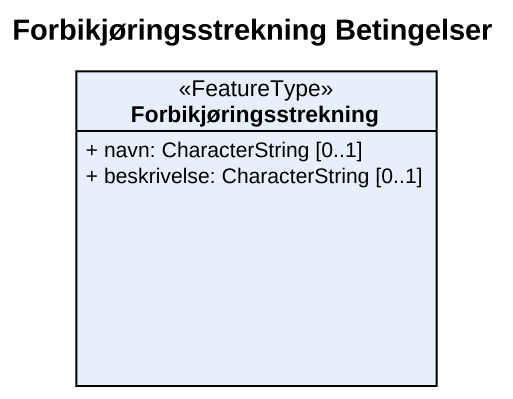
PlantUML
@startuml
title Forbikjøringsstrekning Betingelser
hide circle
hide empty members
skinparam classAttributeIconSize 0
class Forbikjøringsstrekning <<FeatureType>> {
  + navn: CharacterString [0..1]
  + beskrivelse: CharacterString [0..1]
}
@enduml
